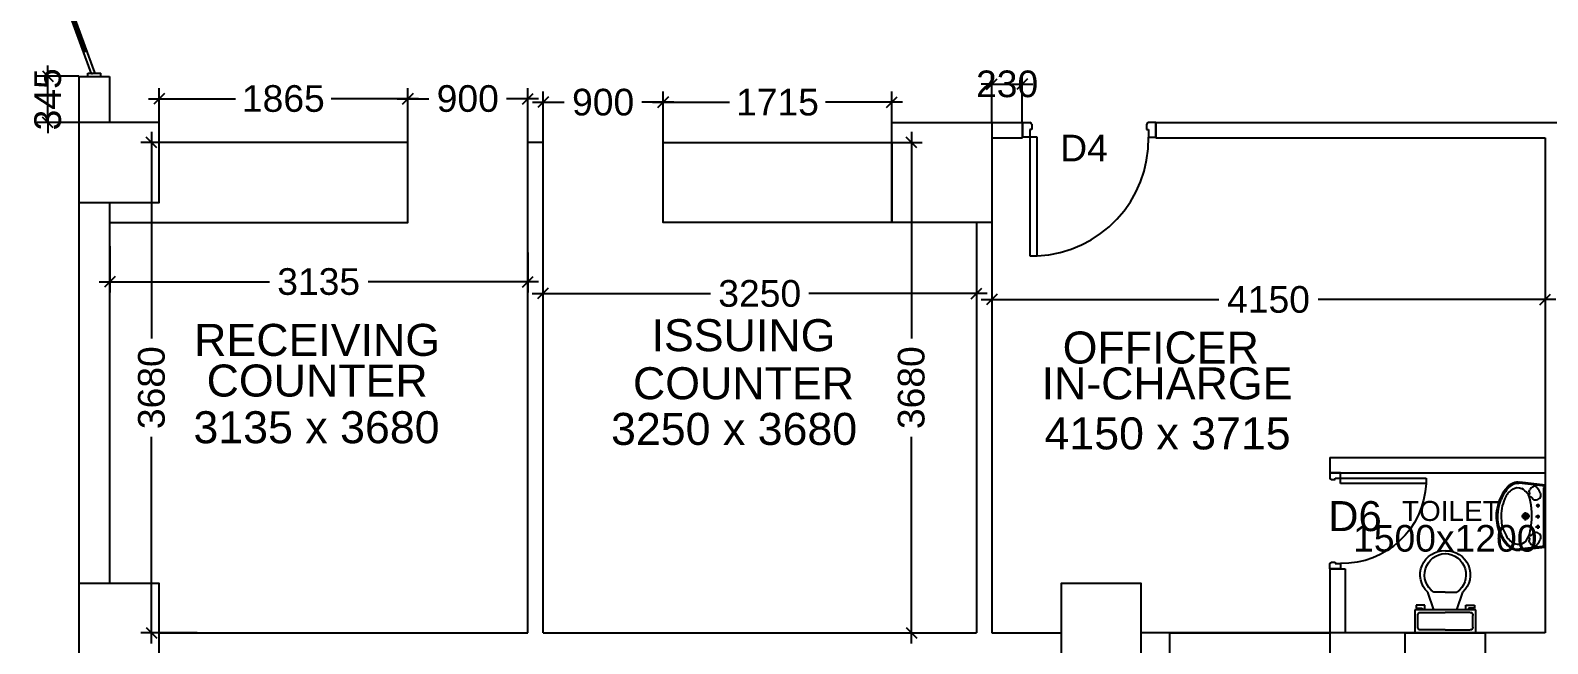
# Model space of a CAD drawing. Extents: x 7897917 to 8423973, y -6487334 to -6173396.
# Drawn here: x 7997389 to 8008766, y -6392330 to -6387729 of the extents above; entities that cross this region are included whole.
import ezdxf
from ezdxf.enums import TextEntityAlignment as Align

# ---------------------------------------------------------------- set-up
doc = ezdxf.new("R2010")
doc.units = 0
doc.header["$LTSCALE"] = 600
doc.header["$MEASUREMENT"] = 0
doc.header["$PDMODE"] = 35
doc.layers.get('0').update_dxf_attribs({"linetype": 'CONTINUOUS'})
doc.layers.get('Defpoints').update_dxf_attribs({"linetype": 'CONTINUOUS'})
for name, color, linetype in [('Counter', 7, 'CONTINUOUS'), ('DOOR', 32, 'CONTINUOUS'), ('joinery', 7, 'CONTINUOUS'), ('LA-column', 3, 'CONTINUOUS'), ('Room Dim', 1, 'CONTINUOUS'), ('TEXT', 6, 'CONTINUOUS'), ('Toi-Euip', 8, 'CONTINUOUS'), ('toi-fix', 46, 'CONTINUOUS'), ('Walls', 7, 'CONTINUOUS'), ('WIN', 151, 'CONTINUOUS'), ('Working Dim', 5, 'CONTINUOUS')]:
    doc.layers.add(name, color=color, linetype=linetype)
doc.styles.add('ari', font='arial.ttf')
doc.styles.add('ARIAL', font='arial.ttf')
doc.dimstyles.new('int. dim', dxfattribs={"dimtxt": 450, "dimasz": 80, "dimexe": 80, "dimexo": 0, "dimgap": 70, "dimtad": 0, "dimdec": 0, "dimzin": 12, "dimdsep": 46, "dimtxsty": 'ari', "dimblk": 'OBLIQUE', "dimcen": 2, "dimdle": 80, "dimclrd": 256, "dimclre": 256, "dimclrt": 6, "dimadec": 0, "dimazin": 0, "dimtfac": 1, "dimtdec": 0, "dimtix": 1, "dimtmove": 2, "dimatfit": 3, "dimfxl": 1, "dimtolj": 1, "dimtzin": 0, "dimlwd": -1, "dimlwe": -1, "dimarcsym": 0})

# ---------------------------------------------------------------- blocks, each defined once
blk = doc.blocks.new('1000')
at = {"layer": 'DOOR'}
for p, q in [((0, -100), (0, 0)), ((0, 0), (50, 0)), ((50, -100), (0, -100)), ((50, 0), (50, -2)), ((63, -49), (50, -49)), ((50, -49), (50, -100)), ((50, -100), (50, -901)), ((100, -100), (50, -100)), ((63, -13), (61, -13)), ((63, -13), (63, -49)), ((100, -901), (100, -100)), ((837, -13), (837, -49)), ((837, -13), (839, -13)), ((837, -49), (850, -49)), ((850, 0), (850, -2)), ((900, 0), (850, 0)), ((850, -49), (850, -100)), ((850, -100), (900, -100)), ((900, -100), (900, 0)), ((50, -901), (100, -901))]:
    blk.add_line(p, q, dxfattribs=at)
for centre, major_axis, start_param, end_param in [((50, -13), (-7.95, 7.95), 3.926991, 5.497787), ((850, -13), (7.95, 7.95), 0.785398, 2.356194)]:
    blk.add_ellipse(centre, major_axis=major_axis, ratio=1, start_param=start_param, end_param=end_param, dxfattribs=at)
at = {"layer": 'DOOR', "color": 145}
blk.add_ellipse((64, -115), major_axis=(-520, 590), ratio=1, start_param=2.464943, end_param=4.009476, dxfattribs=at)
blk = doc.blocks.new('A$C5FEC0201')
at = {"layer": 'Toi-Euip'}
for p, q in [((0, 473), (185, 494)), ((0, 465), (191, 487)), ((0, 473), (0, 21)), ((10, 458), (10, 40)), ((54, 310), (54, 337)), ((72, 323), (39, 323)), ((72, 248), (39, 248)), ((54, 236), (54, 262)), ((173, 246), (112, 246)), ((143, 277), (143, 216)), ((67, 169), (39, 169)), ((54, 156), (54, 183)), ((0, 29), (191, 7)), ((0, 21), (185, 0))]:
    blk.add_line(p, q, dxfattribs=at)
for centre, radius in [((54, 323), 6.43), ((54, 248), 6.43), ((143, 246), 21.6), ((143, 246), 15.5), ((143, 246), 10.9), ((54, 169), 6.43)]:
    blk.add_circle(centre, radius, dxfattribs=at)
for centre, radius, start, end in [((-15, 454), 24.7, 11.1451, 53.7785), ((155, 371), 126, 140.5982, 160.4136), ((76, 442), 20.7, 62.4908, 153.191), ((68, 406), 56.9, 34.9669, 71.6496), ((203, 375), 80.1, 113.693, 156.3813), ((191, 356), 94.7, 75.5854, 102.6546), ((195, 411), 83.2, 73.2392, 96.9959), ((198, 409), 78.1, 56.7911, 95.1402), ((173, 329), 126, 27.7975, 70.6946), ((197, 387), 106, 42.34, 78.5521), ((182, 367), 123, 31.8415, 61.2146), ((66, 263), 287, 13.6801, 43.1199), ((66, 397), 34, 151.9192, 201.3561), ((75, 413), 49.2, 215.0585, 257.193), ((73, 396), 31.9, 253.9654, 299.9209), ((114, 361), 26.8, 118.2715, 163.614), ((898, 213), 801, 171.2228, 177.52), ((107, 378), 8.55, 353.1526, 127.3039), ((273, 323), 167, 149.5902, 175.9719), ((120, 410), 8.6, 136.0403, 216.1074), ((101, 427), 17.9, 320.4642, 39.5358), ((121, 409), 8.72, 204.5104, 300.3287), ((73, 260), 247, 0.5187, 31.0564), ((135, 301), 200, 16.9894, 40.6854), ((45, 247), 303, 336.1951, 21.8497), ((830, 250), 732, 180.2431, 185.5482), ((23, 243), 298, 335.4107, 3.8454), ((83, 251), 274, 347.1391, 16.8516), ((75, 79), 49.2, 102.807, 144.9415), ((73, 96), 31.9, 60.0791, 106.0346), ((114, 132), 26.8, 196.386, 241.7285), ((397, 201), 296, 184.2321, 193.8267), ((107, 113), 7.39, 228.2984, 348.6803), ((218, 146), 110, 188.0202, 245.0221), ((164, 170), 140, 301.8603, 338.3132), ((67, 229), 275, 316.2173, 337.6674), ((60, 236), 294, 316.3845, 351.023), ((-16, 41), 25.7, 308.7487, 358.5796), ((66, 95), 34, 158.6439, 208.0808), ((155, 121), 126, 199.5864, 219.4018), ((76, 50), 20.7, 206.809, 297.5092), ((68, 86), 56.9, 288.3504, 325.0331), ((120, 82), 8.6, 143.8926, 223.9597), ((121, 84), 7.73, 75.1523, 157.9307), ((101, 65), 17.9, 320.4642, 39.5358), ((200, 112), 70.9, 246.7779, 302.4081), ((198, 99), 99.5, 262.3942, 318.6169), ((196, 102), 94.4, 267.2238, 318.0895)]:
    blk.add_arc(centre, radius, start, end, dxfattribs=at)
blk = doc.blocks.new('_Oblique')
at = {"color": 0, "linetype": 'ByBlock', "lineweight": -2}
blk.add_line((-0.5, -0.5), (0.5, 0.5), dxfattribs=at)
blk = doc.blocks.new('*D806')
at = {"layer": 'Defpoints', "color": 0, "transparency": 16777216}
for p in [(7998640, -6388570, 17), (7998298, -6392250), (7998640, -6392250, 13)]:
    blk.add_point(p, dxfattribs=at)
at = {"layer": 'Working Dim', "transparency": 16777216}
for p, q in [((7998298, -6388490), (7998298, -6390041)), ((7998640, -6388570), (7998218, -6388570)), ((7998298, -6392330), (7998298, -6390778)), ((7998640, -6392250), (7998218, -6392250))]:
    blk.add_line(p, q, dxfattribs=at)
at = {"layer": 'Working Dim', "transparency": 16777216, "xscale": 80, "yscale": 80, "zscale": 80}
for p, rotation in [((7998298, -6388570), 90), ((7998298, -6392250), 270)]:
    blk.add_blockref('_Oblique', p, dxfattribs=dict(at, rotation=rotation))
at = {"layer": 'Working Dim', "color": 6, "transparency": 16777216, "insert": (7998298, -6390410), "char_height": 200, "attachment_point": 5, "rotation": 90, "style": 'ari'}
blk.add_mtext('\\A1;3680', dxfattribs=at)
blk = doc.blocks.new('*D836')
at = {"layer": 'Defpoints', "color": 0, "transparency": 16777216}
for p in [(8004598, -6389380, 9), (8008748, -6389380, 13), (8008748, -6389749)]:
    blk.add_point(p, dxfattribs=at)
at = {"layer": 'Working Dim', "transparency": 16777216}
for p, q in [((8004598, -6389380), (8004598, -6389829)), ((8008748, -6389380), (8008748, -6389829)), ((8004518, -6389749), (8006300, -6389749)), ((8008828, -6389749), (8007045, -6389749))]:
    blk.add_line(p, q, dxfattribs=at)
at = {"layer": 'Working Dim', "transparency": 16777216, "xscale": 80, "yscale": 80, "zscale": 80, "rotation": 180}
blk.add_blockref('_Oblique', (8004598, -6389749), dxfattribs=at)
at = {"layer": 'Working Dim', "transparency": 16777216, "xscale": 80, "yscale": 80, "zscale": 80}
blk.add_blockref('_Oblique', (8008748, -6389749), dxfattribs=at)
at = {"layer": 'Working Dim', "color": 6, "transparency": 16777216, "insert": (8006673, -6389749), "char_height": 200, "attachment_point": 5, "style": 'ari'}
blk.add_mtext('\\A1;4150', dxfattribs=at)
blk = doc.blocks.new('*D837')
at = {"layer": 'Defpoints', "color": 0, "transparency": 16777216}
for p in [(8001233, -6389446, 13), (8004483, -6389446, 9), (8004483, -6389704)]:
    blk.add_point(p, dxfattribs=at)
at = {"layer": 'Working Dim', "transparency": 16777216}
for p, q in [((8001233, -6389446), (8001233, -6389784)), ((8004483, -6389446), (8004483, -6389784)), ((8001153, -6389704), (8002490, -6389704)), ((8004563, -6389704), (8003226, -6389704))]:
    blk.add_line(p, q, dxfattribs=at)
at = {"layer": 'Working Dim', "transparency": 16777216, "xscale": 80, "yscale": 80, "zscale": 80, "rotation": 180}
blk.add_blockref('_Oblique', (8001233, -6389704), dxfattribs=at)
at = {"layer": 'Working Dim', "transparency": 16777216, "xscale": 80, "yscale": 80, "zscale": 80}
blk.add_blockref('_Oblique', (8004483, -6389704), dxfattribs=at)
at = {"layer": 'Working Dim', "color": 6, "transparency": 16777216, "insert": (8002858, -6389704), "char_height": 200, "attachment_point": 5, "style": 'ari'}
blk.add_mtext('\\A1;3250', dxfattribs=at)
blk = doc.blocks.new('*D838')
at = {"layer": 'Defpoints', "color": 0, "transparency": 16777216}
for p in [(8003683, -6388570, 17), (8003683, -6392250, 17), (8003995, -6392250)]:
    blk.add_point(p, dxfattribs=at)
at = {"layer": 'Working Dim', "transparency": 16777216}
for p, q in [((8003995, -6388490), (8003995, -6390042)), ((8003683, -6388570), (8004075, -6388570)), ((8003995, -6392330), (8003995, -6390778)), ((8003683, -6392250), (8004075, -6392250))]:
    blk.add_line(p, q, dxfattribs=at)
at = {"layer": 'Working Dim', "transparency": 16777216, "xscale": 80, "yscale": 80, "zscale": 80}
for p, rotation in [((8003995, -6388570), 90), ((8003995, -6392250), 270)]:
    blk.add_blockref('_Oblique', p, dxfattribs=dict(at, rotation=rotation))
at = {"layer": 'Working Dim', "color": 6, "transparency": 16777216, "insert": (8003995, -6390410), "char_height": 200, "attachment_point": 5, "rotation": 90, "style": 'ari'}
blk.add_mtext('\\A1;3680', dxfattribs=at)
blk = doc.blocks.new('*D839')
at = {"layer": 'Defpoints', "color": 0, "transparency": 16777216}
for p in [(7997984, -6389349), (8001119, -6389396, 13), (8001119, -6389615)]:
    blk.add_point(p, dxfattribs=at)
at = {"layer": 'Working Dim', "transparency": 16777216}
for p, q in [((7997984, -6389349), (7997984, -6389695)), ((8001119, -6389396), (8001119, -6389695)), ((7997904, -6389615), (7999182, -6389615)), ((8001199, -6389615), (7999921, -6389615))]:
    blk.add_line(p, q, dxfattribs=at)
at = {"layer": 'Working Dim', "transparency": 16777216, "xscale": 80, "yscale": 80, "zscale": 80, "rotation": 180}
blk.add_blockref('_Oblique', (7997984, -6389615), dxfattribs=at)
at = {"layer": 'Working Dim', "transparency": 16777216, "xscale": 80, "yscale": 80, "zscale": 80}
blk.add_blockref('_Oblique', (8001119, -6389615), dxfattribs=at)
at = {"layer": 'Working Dim', "color": 6, "transparency": 16777216, "insert": (7999551, -6389615), "char_height": 200, "attachment_point": 5, "style": 'ari'}
blk.add_mtext('\\A1;3135', dxfattribs=at)
blk = doc.blocks.new('*D840')
at = {"layer": 'Defpoints', "color": 0, "transparency": 16777216}
for p in [(7998354, -6388242), (7998354, -6388570, 17), (8000219, -6388570, 17)]:
    blk.add_point(p, dxfattribs=at)
at = {"layer": 'Working Dim', "transparency": 16777216}
for p, q in [((7998354, -6388570), (7998354, -6388162)), ((8000219, -6388570), (8000219, -6388162)), ((7998274, -6388242), (7998927, -6388242)), ((8000299, -6388242), (7999646, -6388242))]:
    blk.add_line(p, q, dxfattribs=at)
at = {"layer": 'Working Dim', "transparency": 16777216, "xscale": 80, "yscale": 80, "zscale": 80, "rotation": 180}
blk.add_blockref('_Oblique', (7998354, -6388242), dxfattribs=at)
at = {"layer": 'Working Dim', "transparency": 16777216, "xscale": 80, "yscale": 80, "zscale": 80}
blk.add_blockref('_Oblique', (8000219, -6388242), dxfattribs=at)
at = {"layer": 'Working Dim', "color": 6, "transparency": 16777216, "insert": (7999286, -6388242), "char_height": 200, "attachment_point": 5, "style": 'ari'}
blk.add_mtext('\\A1;1865', dxfattribs=at)
blk = doc.blocks.new('*D841')
at = {"layer": 'Defpoints', "color": 0, "transparency": 16777216}
for p in [(8003848, -6388269), (8002134, -6388570, 17), (8003848, -6388570, 17)]:
    blk.add_point(p, dxfattribs=at)
at = {"layer": 'Working Dim', "transparency": 16777216}
for p, q in [((8002134, -6388570), (8002134, -6388189)), ((8003848, -6388570), (8003848, -6388189)), ((8002054, -6388269), (8002631, -6388269)), ((8003928, -6388269), (8003351, -6388269))]:
    blk.add_line(p, q, dxfattribs=at)
at = {"layer": 'Working Dim', "transparency": 16777216, "xscale": 80, "yscale": 80, "zscale": 80, "rotation": 180}
blk.add_blockref('_Oblique', (8002134, -6388269), dxfattribs=at)
at = {"layer": 'Working Dim', "transparency": 16777216, "xscale": 80, "yscale": 80, "zscale": 80}
blk.add_blockref('_Oblique', (8003848, -6388269), dxfattribs=at)
at = {"layer": 'Working Dim', "color": 6, "transparency": 16777216, "insert": (8002991, -6388269), "char_height": 200, "attachment_point": 5, "style": 'ari'}
blk.add_mtext('\\A1;1715', dxfattribs=at)
blk = doc.blocks.new('*D842')
at = {"layer": 'Defpoints', "color": 0, "transparency": 16777216}
for p in [(8001119, -6388242), (8000219, -6388570, 17), (8001119, -6388570, 17)]:
    blk.add_point(p, dxfattribs=at)
at = {"layer": 'Working Dim', "transparency": 16777216}
for p, q in [((8000219, -6388570), (8000219, -6388162)), ((8001119, -6388570), (8001119, -6388162)), ((8000139, -6388242), (8000378, -6388242)), ((8001199, -6388242), (8000959, -6388242))]:
    blk.add_line(p, q, dxfattribs=at)
at = {"layer": 'Working Dim', "transparency": 16777216, "xscale": 80, "yscale": 80, "zscale": 80, "rotation": 180}
blk.add_blockref('_Oblique', (8000219, -6388242), dxfattribs=at)
at = {"layer": 'Working Dim', "transparency": 16777216, "xscale": 80, "yscale": 80, "zscale": 80}
blk.add_blockref('_Oblique', (8001119, -6388242), dxfattribs=at)
at = {"layer": 'Working Dim', "color": 6, "transparency": 16777216, "insert": (8000669, -6388242), "char_height": 200, "attachment_point": 5, "style": 'ari'}
blk.add_mtext('\\A1;900', dxfattribs=at)
blk = doc.blocks.new('*D843')
at = {"layer": 'Defpoints', "color": 0, "transparency": 16777216}
for p in [(8002134, -6388269), (8001234, -6388570, 17), (8002134, -6388570, 17)]:
    blk.add_point(p, dxfattribs=at)
at = {"layer": 'Working Dim', "transparency": 16777216}
for p, q in [((8001234, -6388570), (8001234, -6388189)), ((8002134, -6388570), (8002134, -6388189)), ((8001154, -6388269), (8001393, -6388269)), ((8002214, -6388269), (8001974, -6388269))]:
    blk.add_line(p, q, dxfattribs=at)
at = {"layer": 'Working Dim', "transparency": 16777216, "xscale": 80, "yscale": 80, "zscale": 80, "rotation": 180}
blk.add_blockref('_Oblique', (8001234, -6388269), dxfattribs=at)
at = {"layer": 'Working Dim', "transparency": 16777216, "xscale": 80, "yscale": 80, "zscale": 80}
blk.add_blockref('_Oblique', (8002134, -6388269), dxfattribs=at)
at = {"layer": 'Working Dim', "color": 6, "transparency": 16777216, "insert": (8001684, -6388269), "char_height": 200, "attachment_point": 5, "style": 'ari'}
blk.add_mtext('\\A1;900', dxfattribs=at)
blk = doc.blocks.new('*D848')
at = {"layer": 'Defpoints', "color": 0, "transparency": 16777216}
for p in [(8004827, -6388132), (8004598, -6388420, 3), (8004827, -6388420, 7)]:
    blk.add_point(p, dxfattribs=at)
at = {"layer": 'Working Dim', "transparency": 16777216}
for p, q in [((8004598, -6388420), (8004598, -6388052)), ((8004827, -6388420), (8004827, -6388052)), ((8004598, -6388132), (8004518, -6388132)), ((8004598, -6388132), (8004827, -6388132)), ((8004827, -6388132), (8004907, -6388132))]:
    blk.add_line(p, q, dxfattribs=at)
at = {"layer": 'Working Dim', "transparency": 16777216, "xscale": 80, "yscale": 80, "zscale": 80}
blk.add_blockref('_Oblique', (8004598, -6388132), dxfattribs=at)
at = {"layer": 'Working Dim', "transparency": 16777216, "xscale": 80, "yscale": 80, "zscale": 80, "rotation": 180}
blk.add_blockref('_Oblique', (8004827, -6388132), dxfattribs=at)
at = {"layer": 'Working Dim', "color": 6, "transparency": 16777216, "insert": (8004713, -6388132), "char_height": 200, "attachment_point": 5, "style": 'ari'}
blk.add_mtext('\\A1;230', dxfattribs=at)
blk = doc.blocks.new('Z$W@#5624')
at = {"layer": 'DOOR'}
for p, q in [((19, 470), (840, 769)), ((28, 446), (849, 745)), ((188, 518), (680, 697)), ((676, 709), (685, 685)), ((0, 400), (0, 499)), ((0, 499), (25, 499)), ((19, 470), (28, 446)), ((25, 400), (25, 499)), ((183, 529), (192, 506)), ((1798, 499), (1773, 499)), ((1773, 400), (1773, 499)), ((1798, 400), (1798, 499)), ((0, 400), (25, 400)), ((1770, 453), (949, 154)), ((1779, 429), (957, 130)), ((1610, 381), (1117, 202)), ((1614, 369), (1606, 393)), ((1779, 429), (1770, 453)), ((1798, 400), (1773, 400)), ((1113, 214), (1122, 190))]:
    blk.add_line(p, q, dxfattribs=at)
at = {"layer": 'DOOR', "color": 145}
for centre, start_param, end_param in [((0, 449), 2.617994, 3.665191), ((1798, 449), -0.523599, 0.523599)]:
    blk.add_ellipse(centre, major_axis=(-899, 0), ratio=1, start_param=start_param, end_param=end_param, dxfattribs=at)
blk = doc.blocks.new('A$C70ED7303')
at = {"layer": 'toi-fix', "color": 8}
for p, q in [((0, 0), (229, 0)), ((229, 0), (229, -174)), ((-229, 0), (0, 0)), ((-229, -174), (-229, 0)), ((-207, -44), (-207, -131)), ((0, -22), (-185, -22)), ((0, -22), (185, -22)), ((207, -44), (207, -131)), ((229, -174), (-229, -174)), ((-218, -207), (-218, -185)), ((-218, -185), (-174, -185)), ((-153, -207), (-218, -207)), ((-185, -153), (0, -153)), ((-174, -185), (-174, -174)), ((-153, -174), (-153, -207)), ((-87, -174), (-131, -305)), ((185, -153), (0, -153)), ((87, -174), (131, -305)), ((153, -174), (153, -207)), ((153, -207), (218, -207)), ((174, -185), (174, -174)), ((218, -185), (174, -185)), ((218, -207), (218, -185)), ((0, -305), (-87, -305)), ((0, -305), (87, -305))]:
    blk.add_line(p, q, dxfattribs=at)
for centre, major_axis, start_param, end_param in [((-188, -41), (13.6, -13.6), 2.214297, 4.068888), ((188, -41), (13.6, -13.6), 0.643501, 2.498091), ((-188, -134), (-13.6, -13.6), 5.35589, 7.21048), ((188, -134), (-13.6, -13.6), 0.643501, 2.498091), ((-7, -436), (-128, -128), 4.686239, 7.105146), ((5, -435), (-113, -113), 4.541602, 7.039318), ((7, -436), (56, -172), -0.351019, 2.067888), ((-5, -435), (-113, -113), 0.814663, 3.31238)]:
    blk.add_ellipse(centre, major_axis=major_axis, ratio=1, start_param=start_param, end_param=end_param, dxfattribs=at)
blk = doc.blocks.new('*D1689')
at = {"layer": 'Defpoints', "color": 0, "transparency": 16777216}
for p in [(7997520, -6388074), (7997754, -6388074), (7997754, -6388420)]:
    blk.add_point(p, dxfattribs=at)
at = {"layer": 'Working Dim', "transparency": 16777216}
for p, q in [((7997754, -6388074), (7997440, -6388074)), ((7997520, -6388074), (7997520, -6387994)), ((7997520, -6388420), (7997520, -6388074)), ((7997754, -6388420), (7997440, -6388420)), ((7997520, -6388420), (7997520, -6388500))]:
    blk.add_line(p, q, dxfattribs=at)
at = {"layer": 'Working Dim', "transparency": 16777216, "xscale": 80, "yscale": 80, "zscale": 80}
for p, rotation in [((7997520, -6388074), 270), ((7997520, -6388420), 90)]:
    blk.add_blockref('_Oblique', p, dxfattribs=dict(at, rotation=rotation))
at = {"layer": 'Working Dim', "color": 6, "transparency": 16777216, "insert": (7997520, -6388247), "char_height": 200, "attachment_point": 5, "rotation": 90, "style": 'ari'}
blk.add_mtext('\\A1;345', dxfattribs=at)

msp = doc.modelspace()

# ---------------------------------------------------------------- linework, layer by layer
at = {"layer": 'Counter', "elevation": 11.531}
msp.add_lwpolyline([(7997983.864, -6389169.626), (8000218.908, -6389169.709), (8000218.908, -6388569.709), (7998354.043, -6388569.709)], dxfattribs=at)
msp.add_lwpolyline([(8003848.313, -6389169.709), (8002133.717, -6389169.709), (8002133.717, -6388569.709), (8003848.313, -6388569.709)], close=True, dxfattribs=at)
at = {"layer": 'LA-column', "color": 2}
for points, elevation in [([(7997753.872, -6389019.626), (7998353.872, -6389019.626), (7998353.872, -6388419.626), (7997753.872, -6388419.626)], 0.679), ([(8003847.872, -6389169.734), (8003847.872, -6388419.734), (8004597.872, -6388419.734), (8004597.872, -6389169.734)], 3.421), ([(7997753.872, -6392479.73), (7998353.872, -6392479.73), (7998353.872, -6391879.73), (7997753.872, -6391879.73)], 3.421), ([(8005117.872, -6392479.74), (8005717.872, -6392479.74), (8005717.872, -6391879.74), (8005117.872, -6391879.74)], 5.131)]:
    msp.add_lwpolyline(points, close=True, dxfattribs=dict(at, elevation=elevation))
at = {"layer": 'Walls', "extrusion": (-0.000145144, 2.25336e-17, 1)}
for p, q in [((7997753.865, -6388074.496), (7997753.864, -6388419.584)), ((7997983.864, -6388074.496), (7997983.864, -6388419.626))]:
    msp.add_line(p, q, dxfattribs=at)
at = {"layer": 'Walls', "linetype": 'Continuous'}
for p, q in [((7997753.864, -6388074.496), (7997983.864, -6388074.496)), ((8004597.865, -6388420.024), (8004827.424, -6388420.024, 3.421)), ((8004827.424, -6388420.024, 3.421), (8004827.424, -6388535.024, 3.421)), ((8005827.424, -6388420.024, 3.421), (8009941.865, -6388419.626)), ((8005827.424, -6388420.024, 3.421), (8005827.424, -6388535.024, 3.421)), ((8004597.865, -6388535.024), (8004827.424, -6388535.024, 3.421)), ((8005827.424, -6388535.024, 3.421), (8008748.104, -6388535.024)), ((8008748.552, -6388534.766), (8008748.552, -6392249.765)), ((8001233.813, -6388569.709), (8001118.813, -6388569.709)), ((8001118.813, -6392249.722), (8001118.813, -6388569.709)), ((8001233.813, -6392249.722), (8001233.813, -6388569.709)), ((8004482.865, -6389170.146), (8004482.865, -6392250.106)), ((8004597.865, -6389169.63), (8004597.865, -6392250.106)), ((8007133.552, -6390934.196), (8008748.552, -6390934.196)), ((8007133.552, -6390934.196), (8007133.552, -6391049.196)), ((8007133.552, -6391049.196), (8008748.552, -6391049.196)), ((8007133.552, -6391769.196), (8007133.552, -6392249.483)), ((8007133.552, -6391769.196), (8007248.552, -6391769.196)), ((8007248.552, -6391769.196), (8007248.552, -6392249.409)), ((7998354.133, -6392249.553), (8001118.813, -6392249.553)), ((8001233.813, -6392249.553), (8004482.865, -6392249.553)), ((8004597.865, -6392249.553), (8005118.133, -6392249.553)), ((8008748.552, -6392249.701), (8005718.133, -6392249.701))]:
    msp.add_line(p, q, dxfattribs=at)
at = {"layer": 'Walls', "linetype": 'Continuous', "flags": 128}
for points in [[(7997753.864, -6389019.584), (7997753.864, -6391879.73)], [(7997983.864, -6389019.626), (7997983.864, -6391879.73)]]:
    msp.add_lwpolyline(points, dxfattribs=at)
at = {"layer": 'WIN', "linetype": 'Continuous'}
for points in [[(8007133.552, -6392479.498), (8005933.552, -6392479.498), (8005933.552, -6392249.498), (8007133.552, -6392249.498)], [(8008298.552, -6392479.437), (8007698.552, -6392479.437), (8007698.552, -6392249.437), (8008298.552, -6392249.437)]]:
    msp.add_lwpolyline(points, close=True, dxfattribs=at)

# ---------------------------------------------------------------- block references
at = {"layer": 'DOOR', "linetype": 'Continuous'}
for name, p, xscale, yscale, zscale, rotation in [('Z$W@#5624', (7997418.866, -6386274.515, -11181.32), 1.001247152686119, 1.001247152686119, 1.001247152686119, 270), ('1000', (8004827.872, -6388419.89, 3.421), 1.111111115664273, 1.111111115664273, 1.111111115664273, 1.320681105359888e-05), ('1000', (8007133.552, -6391049.196), -0.7999999970197886, 0.7999999970197678, 0.7999999970197887, 89.999986926591)]:
    msp.add_blockref(name, p, dxfattribs=dict(at, xscale=xscale, yscale=yscale, zscale=zscale, rotation=rotation))
at = {"layer": 'Toi-Euip', "xscale": 1.032431937754154, "yscale": 1.032431937754154, "zscale": 1.032431937754154, "rotation": 180}
msp.add_blockref('A$C5FEC0201', (8008748.551, -6391119.653), dxfattribs=at)
at = {"layer": 'toi-fix', "linetype": 'Continuous', "xscale": -1, "rotation": 180}
msp.add_blockref('A$C70ED7303', (8007998.552, -6392249.437), dxfattribs=at)

# ---------------------------------------------------------------- texts
at = {"layer": 'joinery', "style": 'ari'}
msp.add_text('D6', height=225, dxfattribs=at).set_placement((8007321.385, -6391485.85), align=Align.CENTER)
at = {"layer": 'Room Dim', "style": 'ARIAL'}
for s, height, p in [('3135 x 3680', 240, (7999534.747, -6390826.604)), ('3250 x 3680', 240, (8002665.969, -6390839.179)), ('4150 x 3715', 240, (8005916.02, -6390872.912)), ('1500x1200', 200, (8007998.397, -6391640.016))]:
    msp.add_text(s, height=height, dxfattribs=at).set_placement(p, align=Align.CENTER)
at = {"layer": 'TEXT', "color": 7, "style": 'ARIAL'}
for s, height, p in [('ISSUING', 240, (8002736.315, -6390136.171)), ('RECEIVING', 240, (7999539.51, -6390171.392)), ('OFFICER ', 240, (8005911.926, -6390228.626)), ('COUNTER', 240, (7999539.51, -6390476.382)), ('COUNTER', 240, (8002736.315, -6390496.647)), ('IN-CHARGE', 240, (8005911.926, -6390497.393)), ('TOILET', 150, (8008040.005, -6391409.706))]:
    msp.add_text(s, height=height, dxfattribs=at).set_placement(p, align=Align.CENTER)
at = {"layer": 'Walls', "linetype": 'Continuous', "style": 'ARIAL'}
msp.add_text('D4', height=200, dxfattribs=at).set_placement((8005111.42, -6388712.219, 7.761))

# ---------------------------------------------------------------- dimensions: what is measured, and where the dimension line sits
at = {"layer": 'Working Dim'}
for base, p1, p2, angle, override, picture, middle in [((7997520.439, -6388074.496), (7997753.864, -6388419.584), (7997753.864, -6388074.496), 90, {"dimtxt": 200, "dimarcsym": 1}, '*D1689', (7997520.439, -6388247.04)), ((7998298.209, -6392249.705), (7998640.04, -6388569.709, 16.663), (7998640.04, -6392249.705, 13.302), 270, {"dimtxt": 200}, '*D806', (7998298.209, -6390409.707)), ((8003994.986, -6392249.759), (8003682.604, -6388569.709, 16.663), (8003682.604, -6392249.759, 17.22), 270, {"dimtxt": 200}, '*D838', (8003994.986, -6390409.734))]:
    dim = msp.add_linear_dim(base=base, p1=p1, p2=p2, angle=angle, dimstyle='int. dim', override=override, dxfattribs=at)
    dim.commit()
    dim.dimension.update_dxf_attribs({"geometry": picture, "text_midpoint": middle})
for base, p1, p2, picture, middle in [((8004827.424, -6388131.508), (8004597.865, -6388420.024, 3.421), (8004827.424, -6388420.024, 6.841), '*D848', (8004712.644, -6388131.508)), ((7998354.043, -6388242.011), (8000218.908, -6388569.709, 16.663), (7998354.043, -6388569.709, 16.663), '*D840', (7999286.476, -6388242.011)), ((8001118.813, -6388242.011), (8000218.908, -6388569.709, 16.663), (8001118.813, -6388569.709, 16.663), '*D842', (8000668.86, -6388242.011)), ((8002133.717, -6388268.997), (8001233.813, -6388569.709, 16.663), (8002133.717, -6388569.709, 16.663), '*D843', (8001683.765, -6388268.997)), ((8003848.313, -6388268.997), (8002133.717, -6388569.709, 16.663), (8003848.313, -6388569.709, 16.663), '*D841', (8002991.015, -6388268.997)), ((8001118.813, -6389615.075), (7997983.864, -6389348.706), (8001118.813, -6389395.931, 13.302), '*D839', (7999551.338, -6389615.075)), ((8004482.865, -6389703.696), (8001232.813, -6389445.524, 13.302), (8004482.865, -6389445.524, 8.552), '*D837', (8002857.839, -6389703.696)), ((8008747.552, -6389748.91), (8004597.865, -6389379.982, 8.552), (8008747.552, -6389379.982, 13.302), '*D836', (8006672.708, -6389748.91))]:
    dim = msp.add_linear_dim(base=base, p1=p1, p2=p2, dimstyle='int. dim', override={"dimtxt": 200}, dxfattribs=at)
    dim.commit()
    dim.dimension.update_dxf_attribs({"geometry": picture, "text_midpoint": middle})

doc.saveas('drawing.dxf')
